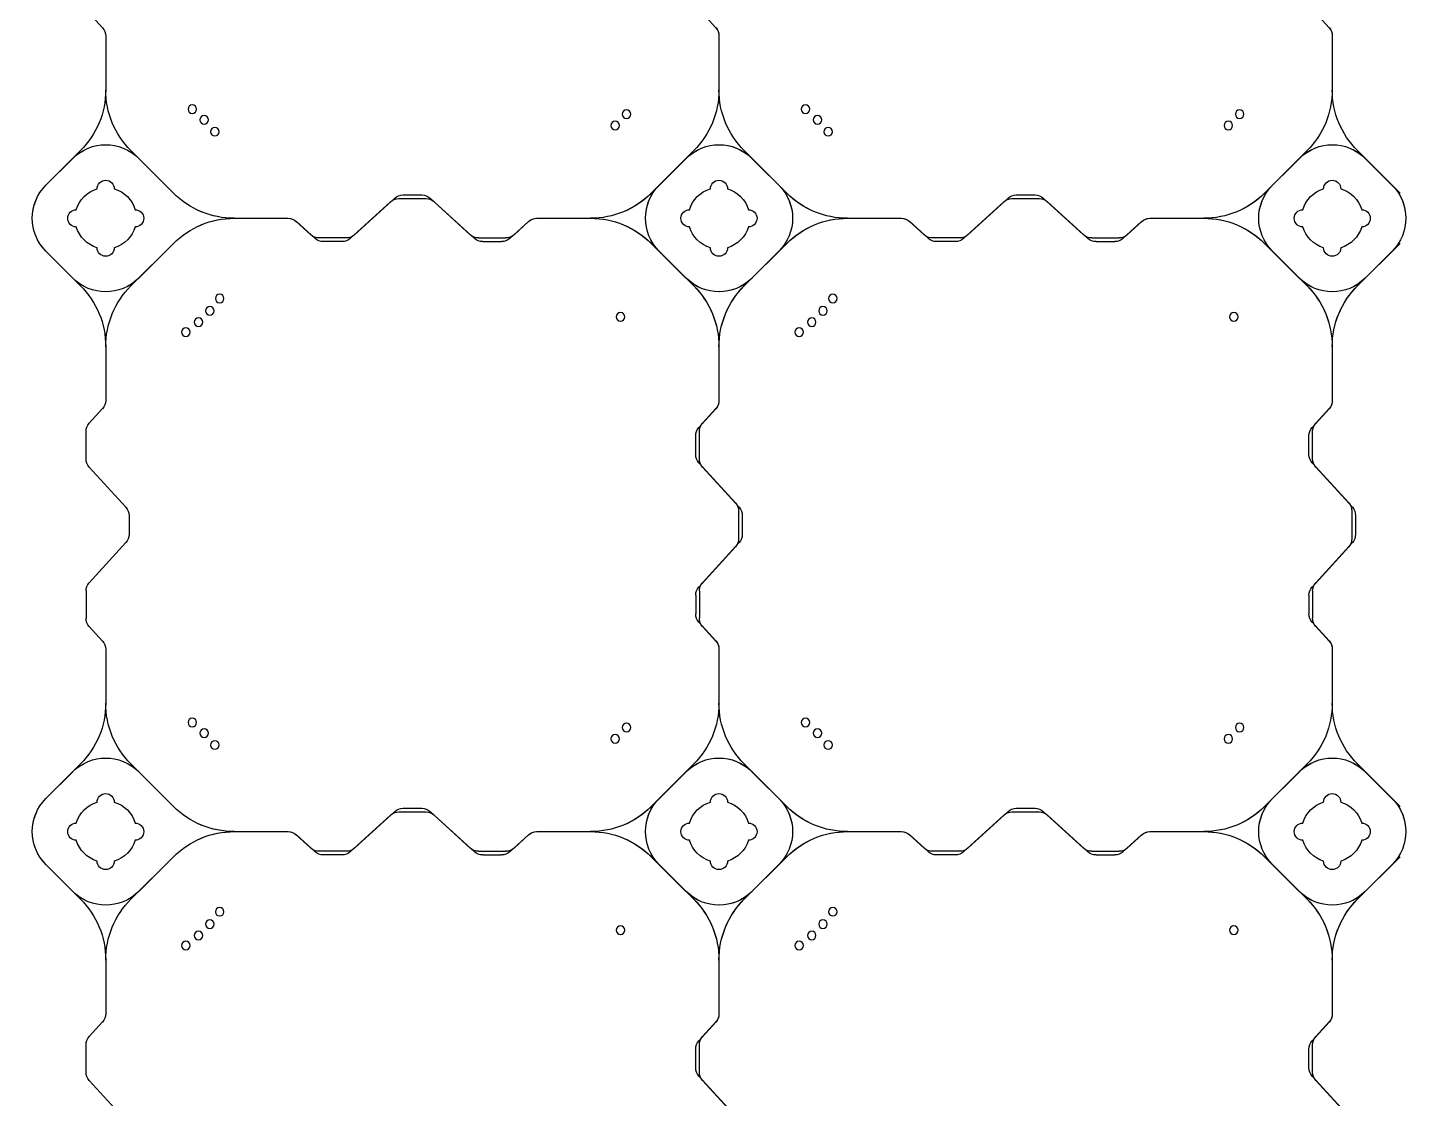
# Model space of a CAD drawing. Header units: millimetres. Extents: x -1612139 to -1260738, y 1141106 to 1536160.
# Drawn here: x -1336991 to -1335864, y 1192859 to 1193732 of the extents above; entities that cross this region are included whole.
import ezdxf

# ---------------------------------------------------------------- set-up
doc = ezdxf.new("R2010")
doc.units = ezdxf.units.MM
doc.header["$LTSCALE"] = 10
doc.layers.get('0').update_dxf_attribs({"linetype": 'CONTINUOUS'})
doc.layers.add('W-FLOAT_BOWL浮筒', color=253, linetype='CONTINUOUS')

# ---------------------------------------------------------------- blocks, each defined once
blk = doc.blocks.new('蓝色')
at = {"layer": 'W-FLOAT_BOWL浮筒', "color": 5}
for p, q in [((8992.9, -7796.8), (9022.7, -7764)), ((9492.9, -7796.8), (9522.7, -7764)), ((9992.9, -7796.8), (10022.7, -7764)), ((9489.9, -7800.3), (9519.7, -7767.5)), ((9989.9, -7800.3), (10019.7, -7767.5)), ((8990.3, -7803.5), (8990.3, -7825.8)), ((9487.3, -7807), (9487.3, -7822.3)), ((9490.3, -7803.5), (9490.3, -7825.8)), ((9987.3, -7807), (9987.3, -7822.3)), ((9990.3, -7803.5), (9990.3, -7825.8)), ((8992.9, -7832.5), (9003.7, -7844.4)), ((9489.9, -7829), (9503.7, -7844.2)), ((9492.9, -7832.5), (9503.7, -7844.4)), ((9989.9, -7829), (10003.7, -7844.2)), ((9992.9, -7832.5), (10003.7, -7844.4)), ((9006.3, -7894.9), (9006.3, -7851.1)), ((9506.3, -7894.9), (9506.3, -7850.9)), ((9506.3, -7894.9), (9506.3, -7851.1)), ((10006.3, -7894.9), (10006.3, -7850.9)), ((10006.3, -7894.9), (10006.3, -7851.1)), ((8957.5, -7972.8), (8985.8, -7944.5)), ((9061.6, -7979.1), (9026.8, -7944.4)), ((9451.1, -7979.1), (9485.8, -7944.4)), ((9457.5, -7972.8), (9485.8, -7944.5)), ((9561.6, -7979.1), (9526.8, -7944.4)), ((9555.2, -7972.8), (9526.8, -7944.5)), ((9951.1, -7979.1), (9985.8, -7944.4)), ((9957.5, -7972.8), (9985.8, -7944.5)), ((10061.6, -7979.1), (10026.8, -7944.4)), ((10055.2, -7972.8), (10026.8, -7944.5)), ((8957.5, -7972.7), (8979.4, -7950.8)), ((9033.2, -7950.8), (9061.5, -7979.1)), ((9479.5, -7950.8), (9451.2, -7979.1)), ((9457.5, -7972.7), (9479.4, -7950.8)), ((9533.2, -7950.8), (9555.2, -7972.7)), ((9533.2, -7950.8), (9561.5, -7979.1)), ((9979.5, -7950.8), (9951.2, -7979.1)), ((9957.5, -7972.7), (9979.4, -7950.8)), ((10033.2, -7950.8), (10055.2, -7972.7)), ((10033.2, -7950.8), (10061.5, -7979.1)), ((9199, -7980.6), (9183.7, -7980.6)), ((9313.7, -7980.6), (9329, -7980.6)), ((9699, -7980.6), (9683.7, -7980.6)), ((9813.7, -7980.6), (9829, -7980.6)), ((9173.5, -7986.2), (9161.6, -7997)), ((9177, -7983.2), (9161.8, -7997)), ((9202.5, -7983.6), (9180.2, -7983.6)), ((9205.7, -7983.2), (9238.5, -8013)), ((9209.2, -7986.2), (9242, -8016)), ((9303.5, -7986.2), (9270.7, -8016)), ((9307, -7983.2), (9274.2, -8013)), ((9310.2, -7983.6), (9332.5, -7983.6)), ((9335.7, -7983.2), (9350.9, -7997)), ((9339.2, -7986.2), (9351.1, -7997)), ((9673.5, -7986.2), (9661.6, -7997)), ((9677, -7983.2), (9661.8, -7997)), ((9702.5, -7983.6), (9680.2, -7983.6)), ((9705.7, -7983.2), (9738.5, -8013)), ((9709.2, -7986.2), (9742, -8016)), ((9803.5, -7986.2), (9770.7, -8016)), ((9807, -7983.2), (9774.2, -8013)), ((9810.2, -7983.6), (9832.5, -7983.6)), ((9835.7, -7983.2), (9850.9, -7997)), ((9839.2, -7986.2), (9851.1, -7997)), ((9110.9, -7999.6), (9155.1, -7999.6)), ((9110.9, -7999.6), (9154.9, -7999.6)), ((9357.6, -7999.6), (9401.6, -7999.6)), ((9357.8, -7999.6), (9401.6, -7999.6)), ((9610.9, -7999.6), (9655.1, -7999.6)), ((9610.9, -7999.6), (9654.9, -7999.6)), ((9857.6, -7999.6), (9901.6, -7999.6)), ((9857.8, -7999.6), (9901.6, -7999.6)), ((8979.4, -8048.4), (8957.5, -8026.5)), ((8957.5, -8026.5), (8985.8, -8054.8)), ((9026.8, -8054.9), (9061.6, -8020.1)), ((9033.2, -8048.4), (9061.5, -8020.1)), ((9245.2, -8015.6), (9267.5, -8015.6)), ((9248.7, -8018.6), (9264, -8018.6)), ((9485.8, -8054.9), (9451.1, -8020.1)), ((9479.5, -8048.4), (9451.2, -8020.1)), ((9479.4, -8048.4), (9457.5, -8026.5)), ((9457.5, -8026.5), (9485.8, -8054.8)), ((9526.8, -8054.9), (9561.6, -8020.1)), ((9555.2, -8026.5), (9526.8, -8054.8)), ((9533.2, -8048.4), (9561.5, -8020.1)), ((9555.2, -8026.5), (9533.2, -8048.4)), ((9745.2, -8015.6), (9767.5, -8015.6)), ((9748.7, -8018.6), (9764, -8018.6)), ((9985.8, -8054.9), (9951.1, -8020.1)), ((9979.5, -8048.4), (9951.2, -8020.1)), ((9979.4, -8048.4), (9957.5, -8026.5)), ((9957.5, -8026.5), (9985.8, -8054.8)), ((10026.8, -8054.9), (10061.6, -8020.1)), ((10055.2, -8026.5), (10026.8, -8054.8)), ((10033.2, -8048.4), (10061.5, -8020.1)), ((10055.2, -8026.5), (10033.2, -8048.4)), ((9006.3, -8148.2), (9006.3, -8104.2)), ((9506.3, -8148.4), (9506.3, -8104.2)), ((9506.3, -8148.2), (9506.3, -8104.2)), ((10006.3, -8148.4), (10006.3, -8104.2)), ((10006.3, -8148.2), (10006.3, -8104.2)), ((8992.9, -8166.8), (9003.7, -8154.9)), ((9489.9, -8170.3), (9503.7, -8155.1)), ((9492.9, -8166.8), (9503.7, -8154.9)), ((9989.9, -8170.3), (10003.7, -8155.1)), ((9992.9, -8166.8), (10003.7, -8154.9)), ((8990.3, -8195.8), (8990.3, -8173.5)), ((9487.3, -8192.3), (9487.3, -8177)), ((9490.3, -8195.8), (9490.3, -8173.5)), ((9987.3, -8192.3), (9987.3, -8177)), ((9990.3, -8195.8), (9990.3, -8173.5)), ((8992.9, -8202.5), (9022.7, -8235.3)), ((9489.9, -8199), (9519.7, -8231.8)), ((9492.9, -8202.5), (9522.7, -8235.3)), ((9989.9, -8199), (10019.7, -8231.8)), ((9992.9, -8202.5), (10022.7, -8235.3)), ((9522.3, -8260.8), (9522.3, -8238.5)), ((10022.3, -8260.8), (10022.3, -8238.5)), ((9025.3, -8257.3), (9025.3, -8242)), ((9525.3, -8257.3), (9525.3, -8242)), ((10025.3, -8257.3), (10025.3, -8242)), ((8992.9, -8296.8), (9022.7, -8264)), ((9489.9, -8300.3), (9519.7, -8267.5)), ((9492.9, -8296.8), (9522.7, -8264)), ((9989.9, -8300.3), (10019.7, -8267.5)), ((9992.9, -8296.8), (10022.7, -8264)), ((8990.3, -8303.5), (8990.3, -8325.8)), ((9487.3, -8307), (9487.3, -8322.3)), ((9490.3, -8303.5), (9490.3, -8325.8)), ((9987.3, -8307), (9987.3, -8322.3)), ((9990.3, -8303.5), (9990.3, -8325.8)), ((9489.9, -8329), (9503.7, -8344.2)), ((9989.9, -8329), (10003.7, -8344.2)), ((8992.9, -8332.5), (9003.7, -8344.4)), ((9492.9, -8332.5), (9503.7, -8344.4)), ((9992.9, -8332.5), (10003.7, -8344.4)), ((9006.3, -8394.9), (9006.3, -8351.1)), ((9506.3, -8394.9), (9506.3, -8350.9)), ((9506.3, -8394.9), (9506.3, -8351.1)), ((10006.3, -8394.9), (10006.3, -8350.9)), ((10006.3, -8394.9), (10006.3, -8351.1)), ((8957.5, -8472.8), (8985.8, -8444.5)), ((8957.5, -8472.7), (8979.4, -8450.8)), ((9061.6, -8479.1), (9026.8, -8444.4)), ((9033.2, -8450.8), (9061.5, -8479.1)), ((9451.1, -8479.1), (9485.8, -8444.4)), ((9479.5, -8450.8), (9451.2, -8479.1)), ((9457.5, -8472.8), (9485.8, -8444.5)), ((9457.5, -8472.7), (9479.4, -8450.8)), ((9561.6, -8479.1), (9526.8, -8444.4)), ((9555.2, -8472.8), (9526.8, -8444.5)), ((9533.2, -8450.8), (9555.2, -8472.7)), ((9533.2, -8450.8), (9561.5, -8479.1)), ((9951.1, -8479.1), (9985.8, -8444.4)), ((9979.5, -8450.8), (9951.2, -8479.1)), ((9957.5, -8472.8), (9985.8, -8444.5)), ((9957.5, -8472.7), (9979.4, -8450.8)), ((10061.6, -8479.1), (10026.8, -8444.4)), ((10055.2, -8472.8), (10026.8, -8444.5)), ((10033.2, -8450.8), (10055.2, -8472.7)), ((10033.2, -8450.8), (10061.5, -8479.1)), ((9173.5, -8486.2), (9161.6, -8497)), ((9177, -8483.2), (9161.8, -8497)), ((9202.5, -8483.6), (9180.2, -8483.6)), ((9199, -8480.6), (9183.7, -8480.6)), ((9205.7, -8483.2), (9238.5, -8513)), ((9209.2, -8486.2), (9242, -8516)), ((9303.5, -8486.2), (9270.7, -8516)), ((9307, -8483.2), (9274.2, -8513)), ((9310.2, -8483.6), (9332.5, -8483.6)), ((9313.7, -8480.6), (9329, -8480.6)), ((9335.7, -8483.2), (9350.9, -8497)), ((9339.2, -8486.2), (9351.1, -8497)), ((9673.5, -8486.2), (9661.6, -8497)), ((9677, -8483.2), (9661.8, -8497)), ((9702.5, -8483.6), (9680.2, -8483.6)), ((9699, -8480.6), (9683.7, -8480.6)), ((9705.7, -8483.2), (9738.5, -8513)), ((9709.2, -8486.2), (9742, -8516)), ((9803.5, -8486.2), (9770.7, -8516)), ((9807, -8483.2), (9774.2, -8513)), ((9810.2, -8483.6), (9832.5, -8483.6)), ((9813.7, -8480.6), (9829, -8480.6)), ((9835.7, -8483.2), (9850.9, -8497)), ((9839.2, -8486.2), (9851.1, -8497)), ((9110.9, -8499.6), (9155.1, -8499.6)), ((9110.9, -8499.6), (9154.9, -8499.6)), ((9357.6, -8499.6), (9401.6, -8499.6)), ((9357.8, -8499.6), (9401.6, -8499.6)), ((9610.9, -8499.6), (9655.1, -8499.6)), ((9610.9, -8499.6), (9654.9, -8499.6)), ((9857.6, -8499.6), (9901.6, -8499.6)), ((9857.8, -8499.6), (9901.6, -8499.6)), ((9026.8, -8554.9), (9061.6, -8520.1)), ((9033.2, -8548.4), (9061.5, -8520.1)), ((9245.2, -8515.6), (9267.5, -8515.6)), ((9248.7, -8518.6), (9264, -8518.6)), ((9485.8, -8554.9), (9451.1, -8520.1)), ((9479.5, -8548.4), (9451.2, -8520.1)), ((9526.8, -8554.9), (9561.6, -8520.1)), ((9533.2, -8548.4), (9561.5, -8520.1)), ((9745.2, -8515.6), (9767.5, -8515.6)), ((9748.7, -8518.6), (9764, -8518.6)), ((9985.8, -8554.9), (9951.1, -8520.1)), ((9979.5, -8548.4), (9951.2, -8520.1)), ((10026.8, -8554.9), (10061.6, -8520.1)), ((10033.2, -8548.4), (10061.5, -8520.1)), ((8979.4, -8548.4), (8957.5, -8526.5)), ((8957.5, -8526.5), (8985.8, -8554.8)), ((9479.4, -8548.4), (9457.5, -8526.5)), ((9457.5, -8526.5), (9485.8, -8554.8)), ((9555.2, -8526.5), (9526.8, -8554.8)), ((9555.2, -8526.5), (9533.2, -8548.4)), ((9979.4, -8548.4), (9957.5, -8526.5)), ((9957.5, -8526.5), (9985.8, -8554.8)), ((10055.2, -8526.5), (10026.8, -8554.8)), ((10055.2, -8526.5), (10033.2, -8548.4)), ((9006.3, -8648.2), (9006.3, -8604.2)), ((9506.3, -8648.4), (9506.3, -8604.2)), ((9506.3, -8648.2), (9506.3, -8604.2)), ((10006.3, -8648.4), (10006.3, -8604.2)), ((10006.3, -8648.2), (10006.3, -8604.2)), ((8992.9, -8666.8), (9003.7, -8654.9)), ((9492.9, -8666.8), (9503.7, -8654.9)), ((9992.9, -8666.8), (10003.7, -8654.9))]:
    blk.add_line(p, q, dxfattribs=at)
for centre in [(9071.6, -7906.7), (9081.9, -7914.9), (9571.6, -7906.7), (9581.9, -7914.9), (9091.1, -7924.1), (9426, -7919.3), (9591.1, -7924.1), (9926, -7919.3), (9099.2, -7934.3), (9599.2, -7934.3), (9095.3, -8070.2), (9421.6, -8075.2), (9595.3, -8070.2), (9921.6, -8075.2), (9086.6, -8079.9), (9430.8, -8084.4), (9586.6, -8079.9), (9930.8, -8084.4), (9076.9, -8088.6), (9576.9, -8088.6), (9071.6, -8406.7), (9571.6, -8406.7), (9081.9, -8414.9), (9091.1, -8424.1), (9426, -8419.3), (9581.9, -8414.9), (9591.1, -8424.1), (9926, -8419.3), (9099.2, -8434.3), (9599.2, -8434.3), (9095.3, -8570.2), (9595.3, -8570.2), (9086.6, -8579.9), (9421.6, -8575.2), (9586.6, -8579.9), (9921.6, -8575.2), (9076.9, -8588.6), (9430.8, -8584.4), (9576.9, -8588.6), (9930.8, -8584.4)]:
    blk.add_circle(centre, 3.5, dxfattribs=at)
for centre, radius, start, end in [((9000.3, -7803.5), 10, 137.7263, 180), ((9497.3, -7807), 10, 137.7263, 180), ((9500.3, -7803.5), 10, 137.7263, 180), ((9997.3, -7807), 10, 137.7263, 180), ((10000.3, -7803.5), 10, 137.7263, 180), ((9497.3, -7822.3), 10, 180, 222.2737), ((9997.3, -7822.3), 10, 180, 222.2737), ((9000.3, -7825.8), 10, 180, 222.2737), ((9500.3, -7825.8), 10, 180, 222.2737), ((10000.3, -7825.8), 10, 180, 222.2737), ((8996.3, -7851.1), 10, 0, 42.2737), ((9496.3, -7850.9), 10, 0, 42.2737), ((9496.3, -7851.1), 10, 0, 42.2737), ((9996.3, -7850.9), 10, 0, 42.2737), ((9996.3, -7851.1), 10, 0, 42.2737), ((8936.3, -7895), 70, 315, 0), ((9076.3, -7894.9), 70, 180, 225), ((9436.3, -7894.9), 70, 315, 0), ((9436.3, -7895), 70, 315, 0), ((9576.3, -7894.9), 70, 180, 225), ((9576.3, -7895), 70, 180, 225), ((9936.3, -7894.9), 70, 315, 0), ((9936.3, -7895), 70, 315, 0), ((10076.3, -7894.9), 70, 180, 225), ((10076.3, -7895), 70, 180, 225), ((9006.3, -7977.7), 38, 45, 135), ((9506.3, -7977.7), 38, 45, 135), ((9506.4, -7977.7), 38, 45, 135), ((10006.3, -7977.7), 38, 45, 135), ((10006.4, -7977.7), 38, 45, 135), ((9006.3, -7975.6), 7, 0, 180), ((9006.3, -7975.6), 7, 0, 180), ((9506.3, -7975.6), 7, 0, 180), ((9506.3, -7975.6), 7, 0, 180), ((9506.3, -7975.6), 7, 0, 180), ((9506.3, -7975.6), 7, 0, 180), ((10006.3, -7975.6), 7, 0, 180), ((10006.3, -7975.6), 7, 0, 180), ((10006.3, -7975.6), 7, 0, 180), ((10006.3, -7975.6), 7, 0, 180), ((8984.4, -7999.6), 38, 135, 225), ((8984.4, -7999.7), 38, 135, 225), ((9006.3, -7999.6), 25, 106.2602, 163.7398), ((9006.3, -7999.6), 25, 106.2602, 163.7398), ((9006.3, -7999.6), 25, 16.2602, 73.7398), ((9006.3, -7999.6), 25, 16.2602, 73.7398), ((9111, -7929.6), 70, 225, 270), ((9111.1, -7929.6), 70, 225, 270), ((9183.7, -7990.6), 10, 90, 132.2737), ((9199, -7990.6), 10, 47.7263, 90), ((9313.7, -7990.6), 10, 90, 132.2737), ((9329, -7990.6), 10, 47.7263, 90), ((9401.6, -7929.6), 70, 270, 315), ((9401.7, -7929.6), 70, 270, 315), ((9484.4, -7999.6), 38, 135, 225), ((9484.4, -7999.7), 38, 135, 225), ((9506.3, -7999.6), 25, 106.2602, 163.7398), ((9506.3, -7999.6), 25, 106.2602, 163.7398), ((9506.3, -7999.6), 25, 106.2602, 163.7398), ((9506.3, -7999.6), 25, 106.2602, 163.7398), ((9506.3, -7999.6), 25, 16.2602, 73.7398), ((9506.3, -7999.6), 25, 16.2602, 73.7398), ((9506.3, -7999.6), 25, 16.2602, 73.7398), ((9506.3, -7999.6), 25, 16.2602, 73.7398), ((9528.3, -7999.6), 38, 315, 45), ((9528.3, -7999.7), 38, 315, 45), ((9611, -7929.6), 70, 225, 270), ((9611.1, -7929.6), 70, 225, 270), ((9683.7, -7990.6), 10, 90, 132.2737), ((9699, -7990.6), 10, 47.7263, 90), ((9813.7, -7990.6), 10, 90, 132.2737), ((9829, -7990.6), 10, 47.7263, 90), ((9901.6, -7929.6), 70, 270, 315), ((9901.7, -7929.6), 70, 270, 315), ((9984.4, -7999.6), 38, 135, 225), ((9984.4, -7999.7), 38, 135, 225), ((10006.3, -7999.6), 25, 106.2602, 163.7398), ((10006.3, -7999.6), 25, 106.2602, 163.7398), ((10006.3, -7999.6), 25, 106.2602, 163.7398), ((10006.3, -7999.6), 25, 106.2602, 163.7398), ((10006.3, -7999.6), 25, 16.2602, 73.7398), ((10006.3, -7999.6), 25, 16.2602, 73.7398), ((10006.3, -7999.6), 25, 16.2602, 73.7398), ((10006.3, -7999.6), 25, 16.2602, 73.7398), ((10028.3, -7999.6), 38, 315, 45), ((10028.3, -7999.7), 38, 315, 45), ((8982.3, -7999.6), 7, 90, 270), ((8982.3, -7999.6), 7, 90, 270), ((9030.3, -7999.6), 7, 270, 90), ((9030.3, -7999.6), 7, 270, 90), ((9180.2, -7993.6), 10, 90, 132.2737), ((9202.5, -7993.6), 10, 47.7263, 90), ((9310.2, -7993.6), 10, 90, 132.2737), ((9332.5, -7993.6), 10, 47.7263, 90), ((9482.3, -7999.6), 7, 90, 270), ((9482.3, -7999.6), 7, 90, 270), ((9482.3, -7999.6), 7, 90, 270), ((9482.3, -7999.6), 7, 90, 270), ((9530.3, -7999.6), 7, 270, 90), ((9530.3, -7999.6), 7, 270, 90), ((9530.3, -7999.6), 7, 270, 90), ((9530.3, -7999.6), 7, 270, 90), ((9680.2, -7993.6), 10, 90, 132.2737), ((9702.5, -7993.6), 10, 47.7263, 90), ((9810.2, -7993.6), 10, 90, 132.2737), ((9832.5, -7993.6), 10, 47.7263, 90), ((9982.3, -7999.6), 7, 90, 270), ((9982.3, -7999.6), 7, 90, 270), ((9982.3, -7999.6), 7, 90, 270), ((9982.3, -7999.6), 7, 90, 270), ((10030.3, -7999.6), 7, 270, 90), ((10030.3, -7999.6), 7, 270, 90), ((10030.3, -7999.6), 7, 270, 90), ((10030.3, -7999.6), 7, 270, 90), ((9111, -8069.6), 70, 90, 135), ((9111.1, -8069.6), 70, 90, 135), ((9154.9, -7989.6), 10, 270, 312.2737), ((9155.1, -7989.6), 10, 270, 312.2737), ((9357.6, -7989.6), 10, 227.7263, 270), ((9357.8, -7989.6), 10, 227.7263, 270), ((9401.6, -8069.6), 70, 45, 90), ((9401.7, -8069.6), 70, 45, 90), ((9611, -8069.6), 70, 90, 135), ((9611.1, -8069.6), 70, 90, 135), ((9654.9, -7989.6), 10, 270, 312.2737), ((9655.1, -7989.6), 10, 270, 312.2737), ((9857.6, -7989.6), 10, 227.7263, 270), ((9857.8, -7989.6), 10, 227.7263, 270), ((9901.6, -8069.6), 70, 45, 90), ((9901.7, -8069.6), 70, 45, 90), ((9006.3, -7999.6), 25, 196.2602, 253.7398), ((9006.3, -7999.6), 25, 196.2602, 253.7398), ((9006.3, -7999.6), 25, 286.2602, 343.7398), ((9006.3, -7999.6), 25, 286.2602, 343.7398), ((9245.2, -8005.6), 10, 227.7263, 270), ((9267.5, -8005.6), 10, 270, 312.2737), ((9506.3, -7999.6), 25, 196.2602, 253.7398), ((9506.3, -7999.6), 25, 196.2602, 253.7398), ((9506.3, -7999.6), 25, 196.2602, 253.7398), ((9506.3, -7999.6), 25, 196.2602, 253.7398), ((9506.3, -7999.6), 25, 286.2602, 343.7398), ((9506.3, -7999.6), 25, 286.2602, 343.7398), ((9506.3, -7999.6), 25, 286.2602, 343.7398), ((9506.3, -7999.6), 25, 286.2602, 343.7398), ((9745.2, -8005.6), 10, 227.7263, 270), ((9767.5, -8005.6), 10, 270, 312.2737), ((10006.3, -7999.6), 25, 196.2602, 253.7398), ((10006.3, -7999.6), 25, 196.2602, 253.7398), ((10006.3, -7999.6), 25, 196.2602, 253.7398), ((10006.3, -7999.6), 25, 196.2602, 253.7398), ((10006.3, -7999.6), 25, 286.2602, 343.7398), ((10006.3, -7999.6), 25, 286.2602, 343.7398), ((10006.3, -7999.6), 25, 286.2602, 343.7398), ((10006.3, -7999.6), 25, 286.2602, 343.7398), ((9006.3, -8023.6), 7, 180, 0), ((9006.3, -8023.6), 7, 180, 0), ((9248.7, -8008.6), 10, 227.7263, 270), ((9264, -8008.6), 10, 270, 312.2737), ((9506.3, -8023.6), 7, 180, 0), ((9506.3, -8023.6), 7, 180, 0), ((9506.3, -8023.6), 7, 180, 0), ((9506.3, -8023.6), 7, 180, 0), ((9748.7, -8008.6), 10, 227.7263, 270), ((9764, -8008.6), 10, 270, 312.2737), ((10006.3, -8023.6), 7, 180, 0), ((10006.3, -8023.6), 7, 180, 0), ((10006.3, -8023.6), 7, 180, 0), ((10006.3, -8023.6), 7, 180, 0), ((9006.3, -8021.6), 38, 225, 315), ((9506.3, -8021.6), 38, 225, 315), ((9506.4, -8021.6), 38, 225, 315), ((10006.3, -8021.6), 38, 225, 315), ((10006.4, -8021.6), 38, 225, 315), ((8936.3, -8104.3), 70, 0, 45), ((9076.3, -8104.3), 70, 135, 180), ((9436.3, -8104.3), 70, 0, 45), ((9436.3, -8104.3), 70, 0, 45), ((9576.3, -8104.3), 70, 135, 180), ((9576.3, -8104.3), 70, 135, 180), ((9936.3, -8104.3), 70, 0, 45), ((9936.3, -8104.3), 70, 0, 45), ((10076.3, -8104.3), 70, 135, 180), ((10076.3, -8104.3), 70, 135, 180), ((8996.3, -8148.2), 10, 317.7263, 0), ((9496.3, -8148.2), 10, 317.7263, 0), ((9496.3, -8148.4), 10, 317.7263, 0), ((9996.3, -8148.2), 10, 317.7263, 0), ((9996.3, -8148.4), 10, 317.7263, 0), ((9000.3, -8173.5), 10, 137.7263, 180), ((9497.3, -8177), 10, 137.7263, 180), ((9500.3, -8173.5), 10, 137.7263, 180), ((9997.3, -8177), 10, 137.7263, 180), ((10000.3, -8173.5), 10, 137.7263, 180), ((9497.3, -8192.3), 10, 180, 222.2737), ((9997.3, -8192.3), 10, 180, 222.2737), ((9000.3, -8195.8), 10, 180, 222.2737), ((9500.3, -8195.8), 10, 180, 222.2737), ((10000.3, -8195.8), 10, 180, 222.2737), ((9015.3, -8242), 10, 0, 42.2737), ((9512.3, -8238.5), 10, 0, 42.2737), ((9515.3, -8242), 10, 0, 42.2737), ((10012.3, -8238.5), 10, 0, 42.2737), ((10015.3, -8242), 10, 0, 42.2737), ((9015.3, -8257.3), 10, 317.7263, 0), ((9512.3, -8260.8), 10, 317.7263, 0), ((9515.3, -8257.3), 10, 317.7263, 0), ((10012.3, -8260.8), 10, 317.7263, 0), ((10015.3, -8257.3), 10, 317.7263, 0), ((9000.3, -8303.5), 10, 137.7263, 180), ((9500.3, -8303.5), 10, 137.7263, 180), ((10000.3, -8303.5), 10, 137.7263, 180), ((9497.3, -8307), 10, 137.7263, 180), ((9997.3, -8307), 10, 137.7263, 180), ((9000.3, -8325.8), 10, 180, 222.2737), ((9497.3, -8322.3), 10, 180, 222.2737), ((9500.3, -8325.8), 10, 180, 222.2737), ((9997.3, -8322.3), 10, 180, 222.2737), ((10000.3, -8325.8), 10, 180, 222.2737), ((8996.3, -8351.1), 10, 0, 42.2737), ((9496.3, -8350.9), 10, 0, 42.2737), ((9496.3, -8351.1), 10, 0, 42.2737), ((9996.3, -8350.9), 10, 0, 42.2737), ((9996.3, -8351.1), 10, 0, 42.2737), ((8936.3, -8395), 70, 315, 0), ((9076.3, -8394.9), 70, 180, 225), ((9436.3, -8394.9), 70, 315, 0), ((9436.3, -8395), 70, 315, 0), ((9576.3, -8394.9), 70, 180, 225), ((9576.3, -8395), 70, 180, 225), ((9936.3, -8394.9), 70, 315, 0), ((9936.3, -8395), 70, 315, 0), ((10076.3, -8394.9), 70, 180, 225), ((10076.3, -8395), 70, 180, 225), ((9006.3, -8477.7), 38, 45, 135), ((9506.3, -8477.7), 38, 45, 135), ((9506.4, -8477.7), 38, 45, 135), ((10006.3, -8477.7), 38, 45, 135), ((10006.4, -8477.7), 38, 45, 135), ((8984.4, -8499.6), 38, 135, 225), ((8984.4, -8499.7), 38, 135, 225), ((9006.3, -8499.6), 25, 106.2602, 163.7398), ((9006.3, -8499.6), 25, 106.2602, 163.7398), ((9006.3, -8475.6), 7, 0, 180), ((9006.3, -8475.6), 7, 0, 180), ((9006.3, -8499.6), 25, 16.2602, 73.7398), ((9006.3, -8499.6), 25, 16.2602, 73.7398), ((9484.4, -8499.6), 38, 135, 225), ((9484.4, -8499.7), 38, 135, 225), ((9506.3, -8499.6), 25, 106.2602, 163.7398), ((9506.3, -8499.6), 25, 106.2602, 163.7398), ((9506.3, -8499.6), 25, 106.2602, 163.7398), ((9506.3, -8499.6), 25, 106.2602, 163.7398), ((9506.3, -8475.6), 7, 0, 180), ((9506.3, -8475.6), 7, 0, 180), ((9506.3, -8475.6), 7, 0, 180), ((9506.3, -8475.6), 7, 0, 180), ((9506.3, -8499.6), 25, 16.2602, 73.7398), ((9506.3, -8499.6), 25, 16.2602, 73.7398), ((9506.3, -8499.6), 25, 16.2602, 73.7398), ((9506.3, -8499.6), 25, 16.2602, 73.7398), ((9528.3, -8499.6), 38, 315, 45), ((9528.3, -8499.7), 38, 315, 45), ((9984.4, -8499.6), 38, 135, 225), ((9984.4, -8499.7), 38, 135, 225), ((10006.3, -8499.6), 25, 106.2602, 163.7398), ((10006.3, -8499.6), 25, 106.2602, 163.7398), ((10006.3, -8499.6), 25, 106.2602, 163.7398), ((10006.3, -8499.6), 25, 106.2602, 163.7398), ((10006.3, -8475.6), 7, 0, 180), ((10006.3, -8475.6), 7, 0, 180), ((10006.3, -8475.6), 7, 0, 180), ((10006.3, -8475.6), 7, 0, 180), ((10006.3, -8499.6), 25, 16.2602, 73.7398), ((10006.3, -8499.6), 25, 16.2602, 73.7398), ((10006.3, -8499.6), 25, 16.2602, 73.7398), ((10006.3, -8499.6), 25, 16.2602, 73.7398), ((10028.3, -8499.6), 38, 315, 45), ((10028.3, -8499.7), 38, 315, 45), ((9111, -8429.6), 70, 225, 270), ((9111.1, -8429.6), 70, 225, 270), ((9180.2, -8493.6), 10, 90, 132.2737), ((9183.7, -8490.6), 10, 90, 132.2737), ((9199, -8490.6), 10, 47.7263, 90), ((9202.5, -8493.6), 10, 47.7263, 90), ((9310.2, -8493.6), 10, 90, 132.2737), ((9313.7, -8490.6), 10, 90, 132.2737), ((9329, -8490.6), 10, 47.7263, 90), ((9332.5, -8493.6), 10, 47.7263, 90), ((9401.6, -8429.6), 70, 270, 315), ((9401.7, -8429.6), 70, 270, 315), ((9611, -8429.6), 70, 225, 270), ((9611.1, -8429.6), 70, 225, 270), ((9680.2, -8493.6), 10, 90, 132.2737), ((9683.7, -8490.6), 10, 90, 132.2737), ((9699, -8490.6), 10, 47.7263, 90), ((9702.5, -8493.6), 10, 47.7263, 90), ((9810.2, -8493.6), 10, 90, 132.2737), ((9813.7, -8490.6), 10, 90, 132.2737), ((9829, -8490.6), 10, 47.7263, 90), ((9832.5, -8493.6), 10, 47.7263, 90), ((9901.6, -8429.6), 70, 270, 315), ((9901.7, -8429.6), 70, 270, 315), ((8982.3, -8499.6), 7, 90, 270), ((8982.3, -8499.6), 7, 90, 270), ((9030.3, -8499.6), 7, 270, 90), ((9030.3, -8499.6), 7, 270, 90), ((9111, -8569.6), 70, 90, 135), ((9111.1, -8569.6), 70, 90, 135), ((9154.9, -8489.6), 10, 270, 312.2737), ((9155.1, -8489.6), 10, 270, 312.2737), ((9357.6, -8489.6), 10, 227.7263, 270), ((9357.8, -8489.6), 10, 227.7263, 270), ((9401.6, -8569.6), 70, 45, 90), ((9401.7, -8569.6), 70, 45, 90), ((9482.3, -8499.6), 7, 90, 270), ((9482.3, -8499.6), 7, 90, 270), ((9482.3, -8499.6), 7, 90, 270), ((9482.3, -8499.6), 7, 90, 270), ((9530.3, -8499.6), 7, 270, 90), ((9530.3, -8499.6), 7, 270, 90), ((9530.3, -8499.6), 7, 270, 90), ((9530.3, -8499.6), 7, 270, 90), ((9611, -8569.6), 70, 90, 135), ((9611.1, -8569.6), 70, 90, 135), ((9654.9, -8489.6), 10, 270, 312.2737), ((9655.1, -8489.6), 10, 270, 312.2737), ((9857.6, -8489.6), 10, 227.7263, 270), ((9857.8, -8489.6), 10, 227.7263, 270), ((9901.6, -8569.6), 70, 45, 90), ((9901.7, -8569.6), 70, 45, 90), ((9982.3, -8499.6), 7, 90, 270), ((9982.3, -8499.6), 7, 90, 270), ((9982.3, -8499.6), 7, 90, 270), ((9982.3, -8499.6), 7, 90, 270), ((10030.3, -8499.6), 7, 270, 90), ((10030.3, -8499.6), 7, 270, 90), ((10030.3, -8499.6), 7, 270, 90), ((10030.3, -8499.6), 7, 270, 90), ((9006.3, -8499.6), 25, 196.2602, 253.7398), ((9006.3, -8499.6), 25, 196.2602, 253.7398), ((9006.3, -8499.6), 25, 286.2602, 343.7398), ((9006.3, -8499.6), 25, 286.2602, 343.7398), ((9506.3, -8499.6), 25, 196.2602, 253.7398), ((9506.3, -8499.6), 25, 196.2602, 253.7398), ((9506.3, -8499.6), 25, 196.2602, 253.7398), ((9506.3, -8499.6), 25, 196.2602, 253.7398), ((9506.3, -8499.6), 25, 286.2602, 343.7398), ((9506.3, -8499.6), 25, 286.2602, 343.7398), ((9506.3, -8499.6), 25, 286.2602, 343.7398), ((9506.3, -8499.6), 25, 286.2602, 343.7398), ((10006.3, -8499.6), 25, 196.2602, 253.7398), ((10006.3, -8499.6), 25, 196.2602, 253.7398), ((10006.3, -8499.6), 25, 196.2602, 253.7398), ((10006.3, -8499.6), 25, 196.2602, 253.7398), ((10006.3, -8499.6), 25, 286.2602, 343.7398), ((10006.3, -8499.6), 25, 286.2602, 343.7398), ((10006.3, -8499.6), 25, 286.2602, 343.7398), ((10006.3, -8499.6), 25, 286.2602, 343.7398), ((9245.2, -8505.6), 10, 227.7263, 270), ((9248.7, -8508.6), 10, 227.7263, 270), ((9264, -8508.6), 10, 270, 312.2737), ((9267.5, -8505.6), 10, 270, 312.2737), ((9745.2, -8505.6), 10, 227.7263, 270), ((9748.7, -8508.6), 10, 227.7263, 270), ((9764, -8508.6), 10, 270, 312.2737), ((9767.5, -8505.6), 10, 270, 312.2737), ((9006.3, -8523.6), 7, 180, 0), ((9006.3, -8523.6), 7, 180, 0), ((9506.3, -8523.6), 7, 180, 0), ((9506.3, -8523.6), 7, 180, 0), ((9506.3, -8523.6), 7, 180, 0), ((9506.3, -8523.6), 7, 180, 0), ((10006.3, -8523.6), 7, 180, 0), ((10006.3, -8523.6), 7, 180, 0), ((10006.3, -8523.6), 7, 180, 0), ((10006.3, -8523.6), 7, 180, 0), ((9006.3, -8521.6), 38, 225, 315), ((8936.3, -8604.3), 70, 0, 45), ((9076.3, -8604.3), 70, 135, 180), ((9506.3, -8521.6), 38, 225, 315), ((9506.4, -8521.6), 38, 225, 315), ((9436.3, -8604.3), 70, 0, 45), ((9436.3, -8604.3), 70, 0, 45), ((9576.3, -8604.3), 70, 135, 180), ((9576.3, -8604.3), 70, 135, 180), ((10006.3, -8521.6), 38, 225, 315), ((10006.4, -8521.6), 38, 225, 315), ((9936.3, -8604.3), 70, 0, 45), ((9936.3, -8604.3), 70, 0, 45), ((10076.3, -8604.3), 70, 135, 180), ((10076.3, -8604.3), 70, 135, 180), ((8996.3, -8648.2), 10, 317.7263, 0), ((9496.3, -8648.2), 10, 317.7263, 0), ((9496.3, -8648.4), 10, 317.7263, 0), ((9996.3, -8648.2), 10, 317.7263, 0), ((9996.3, -8648.4), 10, 317.7263, 0)]:
    blk.add_arc(centre, radius, start, end, dxfattribs=at)

msp = doc.modelspace()

# ---------------------------------------------------------------- block references
at = {"xscale": -1, "rotation": 180}
msp.add_blockref('蓝色', (-1345933.8, 1185076.5), dxfattribs=at)

doc.saveas('drawing.dxf')
